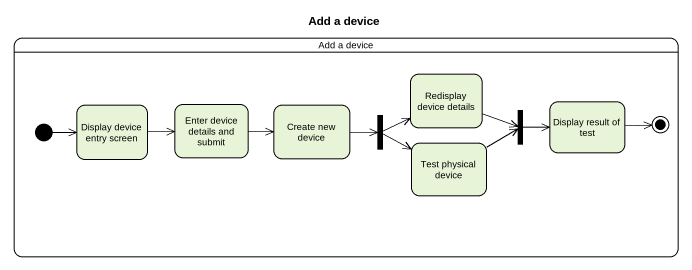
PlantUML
@startuml
title Add a device
hide empty description
state "Add a device" as Add_a_device {
  state "Redisplay device details" as Redisplay_device_details
  state "Display device entry screen" as Display_device_entry_screen
  state "Enter device details and submit" as Enter_device_details_and
  state "Create new device" as Create_new_device
  state fork1 <<fork>>
  state fork2 <<join>>
  state "Display result of test" as Display_result_of_test
  state "Test physical device" as Test_physical_device
  Display_result_of_test -right-> [*]
  [*] -right-> Display_device_entry_screen
}
Redisplay_device_details -right-> fork2
Display_device_entry_screen -right-> Enter_device_details_and
Enter_device_details_and -right-> Create_new_device
Create_new_device -right-> fork1
fork1 -right-> Redisplay_device_details
fork1 -right-> Test_physical_device
fork2 -right-> Display_result_of_test
Test_physical_device -right-> fork2
@enduml
